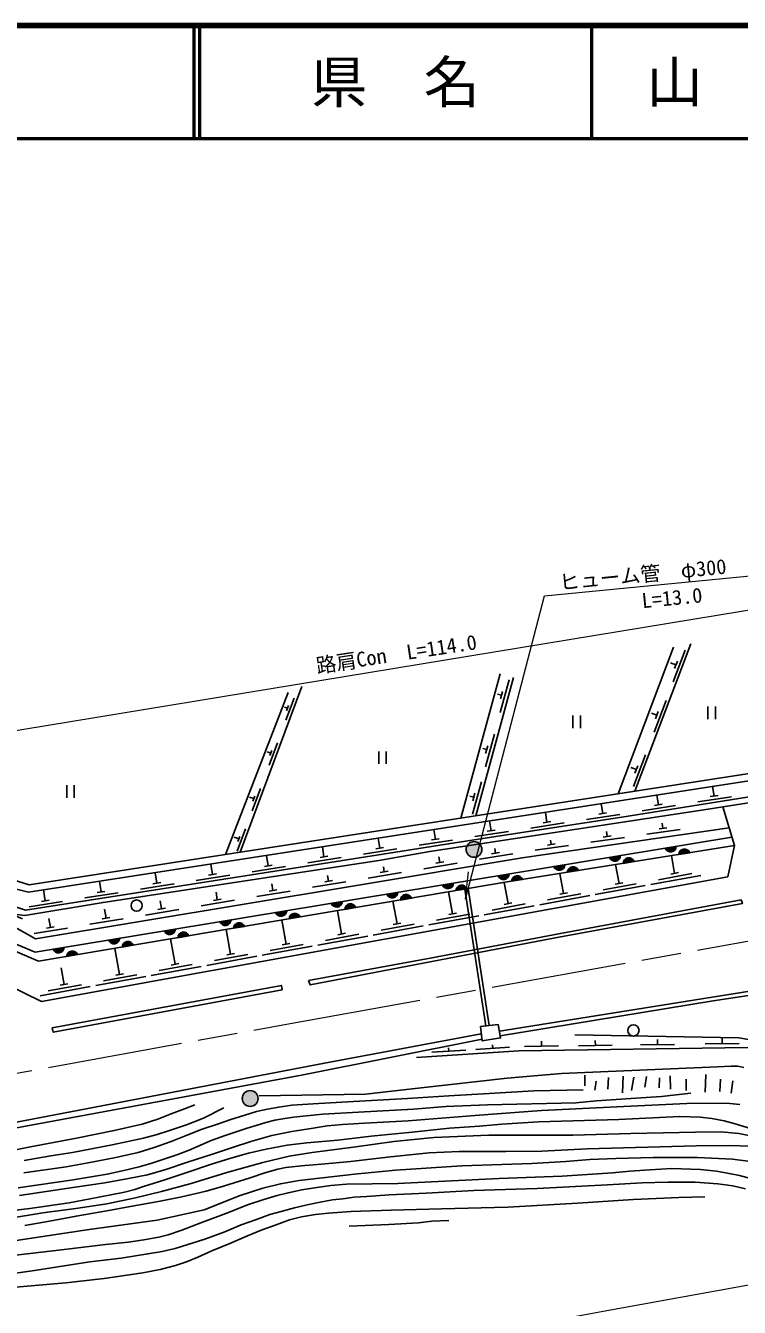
# Model space of a CAD drawing. Units: millimetres at full size, sheet at 1:1000; details may follow other scales. Extents: x 40000 to 680000, y 20000 to 380000.
# Drawn here: x 282852 to 346110, y 266338 to 380000 of the extents above; entities that cross this region are included whole.
import ezdxf
from ezdxf.enums import TextEntityAlignment as Align

# ---------------------------------------------------------------- set-up
doc = ezdxf.new("R2010")
doc.units = ezdxf.units.MM
doc.header["$LTSCALE"] = 1000
doc.linetypes.add('CHAIN', pattern=[18.5, 12, -1.5, 3.5, -1.5])
for name, color, linetype, lineweight in [('M-BGD', 7, 'Continuous', 25), ('M-BMK', 2, 'CHAIN', 13), ('M-STR-HTXT', 7, 'Continuous', 13), ('M-TTL', 2, 'Continuous', 140), ('M-TTL-LINE', 7, 'Continuous', 50)]:
    doc.layers.add(name, color=color, linetype=linetype, lineweight=lineweight)
doc.layers.add('M-TTL-TXT', color=7, linetype='Continuous')
doc.styles.add('ＭＳ ゴシック', font='')
doc.styles.get('ＭＳ ゴシック').set_extended_font_data('MS Gothic')

msp = doc.modelspace()

# ---------------------------------------------------------------- hatches: boundary and pattern name
at = {"layer": 'M-BGD'}
for points in [[(322899, 307575, 0.41421), (321962, 307255, 0.41421), (322281, 306318, 1)], [(339543, 307052, 0.82183), (340520, 307213)], [(341713, 306659, 0.82183), (340735, 306502)], [(334610, 306237, 0.82183), (335587, 306398)], [(336776, 305868, 0.82183), (335798, 305712)], [(324743, 304606, 0.82183), (325721, 304768)], [(326902, 304287, 0.82183), (325924, 304131)], [(329677, 305422, 0.82183), (330654, 305583)], [(331839, 305078, 0.82183), (330861, 304921)], [(319810, 303791, 0.82183), (320788, 303953)], [(321971, 303463, 0.82183), (320994, 303297)], [(314877, 302976, 0.82183), (315855, 303138)], [(317041, 302627, 0.82183), (316064, 302462)], [(305011, 301346, 0.82183), (305989, 301508)], [(307182, 300956, 0.82183), (306205, 300791)], [(309944, 302161, 0.82183), (310922, 302323)], [(312111, 301792, 0.82183), (311134, 301626)], [(300078, 300531, 0.82183), (301055, 300693)], [(302252, 300121, 0.82183), (301275, 299955)], [(290211, 298904, 0.82183), (291189, 299065)], [(295145, 299716, 0.82183), (296122, 299878)], [(297322, 299286, 0.82183), (296345, 299120)], [(285277, 298096, 0.82183), (286255, 298256)], [(287463, 297615, 0.82183), (286486, 297449)], [(292392, 298450, 0.82183), (291416, 298285)], [(303060, 285488, 0.41421), (302123, 285169, 0.41421), (302442, 284232, 1)]]:
    msp.add_hatch(color=256, dxfattribs=at).paths.add_polyline_path(points)

# ---------------------------------------------------------------- linework, layer by layer
for p, q in [((341802, 325191), (336859, 312107)), ((340287, 324872), (335378, 311878)), ((340244, 321816), (341304, 324622)), ((340493, 323325), (340014, 323506)), ((340369, 322998), (340617, 323653)), ((324906, 322520), (321420, 309719)), ((326091, 322197), (322749, 309924)), ((324924, 319099), (325712, 321993)), ((306128, 320858), (300555, 306491)), ((307338, 321397), (301854, 306692)), ((325028, 320625), (324676, 320721)), ((324936, 320287), (325120, 320962)), ((306067, 319466), (305799, 319566)), ((305925, 318398), (306659, 320366)), ((305981, 319237), (306153, 319696)), ((338552, 317340), (339613, 320146)), ((343326, 319612), (343326, 318494)), ((343993, 319612), (343993, 318494)), ((331360, 318819), (331360, 317701)), ((332026, 318819), (332026, 317701)), ((338802, 318849), (338323, 319030)), ((338678, 318522), (338926, 319177)), ((323611, 314280), (324400, 317175)), ((304444, 314428), (305178, 316396)), ((323624, 315468), (323808, 316144)), ((304586, 315496), (304267, 315615)), ((304501, 315266), (304672, 315725)), ((314143, 315646), (314143, 314528)), ((314809, 315646), (314809, 314528)), ((323716, 315806), (323364, 315902)), ((336733, 312525), (337794, 315332)), ((336983, 314035), (336504, 314216)), ((336859, 313707), (337107, 314362)), ((286489, 312645), (286489, 311527)), ((287155, 312645), (287155, 311527)), ((322462, 310061), (323251, 312956)), ((303077, 311449), (302704, 311588)), ((302935, 310381), (303669, 312349)), ((302991, 311219), (303162, 311679)), ((322567, 311587), (322215, 311683)), ((322475, 311250), (322659, 311925)), ((338934, 310902), (338797, 311764)), ((342438, 311154), (345401, 311624)), ((343527, 311630), (344218, 311740)), ((343872, 311685), (343738, 312529)), ((333996, 310126), (333862, 311001)), ((337500, 310370), (340463, 310840)), ((338588, 310847), (339280, 310956)), ((324112, 308609), (323979, 309472)), ((327617, 308844), (330582, 309299)), ((328708, 309315), (329400, 309421)), ((329054, 309368), (328921, 310236)), ((332559, 309602), (335524, 310057)), ((333650, 310073), (334342, 310180)), ((339341, 308811), (339272, 309284)), ((301743, 307874), (301324, 308030)), ((301601, 306806), (302335, 308774)), ((301658, 307644), (301829, 308103)), ((319170, 307841), (319033, 308707)), ((322675, 308085), (325640, 308540)), ((323766, 308556), (324458, 308662)), ((334045, 308048), (334738, 308147)), ((334392, 308098), (334329, 308533)), ((337899, 308300), (340868, 308728)), ((338994, 308761), (339687, 308861)), ((309292, 306282), (309151, 307178)), ((312796, 306531), (315759, 306999)), ((313885, 307007), (314577, 307116)), ((314231, 307062), (314092, 307942)), ((317735, 307311), (320698, 307779)), ((318824, 307787), (319516, 307896)), ((324495, 306616), (324426, 307029)), ((328001, 306873), (330970, 307301)), ((329097, 307334), (329789, 307434)), ((329443, 307384), (329385, 307782)), ((332950, 307586), (335919, 308015)), ((340520, 307213), (339543, 307052)), ((304353, 305503), (304210, 306413)), ((307857, 305752), (310821, 306220)), ((308946, 306228), (309638, 306337)), ((319220, 305727), (319910, 305844)), ((319565, 305785), (319482, 306278)), ((323066, 306071), (326024, 306570)), ((324150, 306558), (324841, 306674)), ((335587, 306398), (334610, 306237)), ((335798, 305712), (336776, 305868)), ((340368, 304826), (340082, 306398)), ((340735, 306502), (341713, 306659)), ((294475, 303950), (294328, 304884)), ((297979, 304196), (300943, 304662)), ((299069, 304671), (299760, 304780)), ((299414, 304725), (299269, 305649)), ((302918, 304972), (305882, 305440)), ((304008, 305448), (304699, 305557)), ((309704, 304128), (309617, 304647)), ((313205, 304410), (316163, 304908)), ((314289, 304896), (314980, 305013)), ((314634, 304955), (314558, 305405)), ((318136, 305240), (321094, 305739)), ((325721, 304768), (324743, 304606)), ((330654, 305583), (329677, 305422)), ((330530, 303034), (330205, 304816)), ((330861, 304921), (331839, 305078)), ((335449, 303930), (335144, 305607)), ((338262, 303833), (342689, 304639)), ((338946, 304262), (341898, 304800)), ((340024, 304763), (340712, 304889)), ((289535, 303174), (289387, 304120)), ((293040, 303421), (296003, 303886)), ((294129, 303895), (294821, 304004)), ((304772, 303308), (304673, 303898)), ((308273, 303586), (311233, 304078)), ((309359, 304070), (310049, 304185)), ((320788, 303953), (319810, 303791)), ((322072, 303480), (323943, 291338)), ((325611, 302138), (325268, 304021)), ((325924, 304131), (326902, 304287)), ((333343, 302936), (337770, 303743)), ((334027, 303366), (336979, 303904)), ((335105, 303867), (335793, 303993)), ((284250, 302344), (284942, 302453)), ((284596, 302399), (284446, 303356)), ((288100, 302645), (291064, 303110)), ((289190, 303120), (289881, 303228)), ((294907, 301667), (294785, 302400)), ((298409, 301945), (301368, 302438)), ((299494, 302430), (300185, 302545)), ((299839, 302487), (299729, 303149)), ((303341, 302766), (306301, 303258)), ((304426, 303250), (305117, 303365)), ((315855, 303138), (314877, 302976)), ((315773, 300345), (315408, 302350)), ((316064, 302462), (317041, 302627)), ((320692, 301242), (320338, 303186)), ((320994, 303297), (321971, 303463)), ((321770, 303429), (323635, 291302)), ((328424, 302040), (332851, 302847)), ((329108, 302470), (332059, 303008)), ((330186, 302971), (330874, 303097)), ((283161, 301870), (286124, 302335)), ((289975, 300847), (289841, 301651)), ((293477, 301125), (296436, 301617)), ((294562, 301610), (295252, 301725)), ((305989, 301508), (305011, 301346)), ((310922, 302323), (309944, 302161)), ((310854, 299449), (310478, 301515)), ((311134, 301626), (312111, 301792)), ((319270, 300678), (322221, 301215)), ((320348, 301179), (321036, 301304)), ((323505, 301144), (327932, 301951)), ((324189, 301574), (327140, 302111)), ((325267, 302075), (325955, 302200)), ((284697, 299969), (285388, 300084)), ((285043, 300027), (284910, 300826)), ((288544, 300305), (291504, 300797)), ((289630, 300790), (290320, 300904)), ((301055, 300693), (300078, 300531)), ((301275, 299955), (302252, 300121)), ((305935, 298553), (305547, 300679)), ((306205, 300791), (307182, 300956)), ((313667, 299352), (318094, 300158)), ((314351, 299781), (317302, 300319)), ((315429, 300283), (316117, 300408)), ((318586, 300248), (323013, 301055)), ((283612, 299485), (286571, 299977)), ((291189, 299065), (290211, 298904)), ((296122, 299878), (295145, 299716)), ((296097, 296761), (295687, 299008)), ((296345, 299120), (297322, 299286)), ((301016, 297657), (300617, 299844)), ((308748, 298456), (313175, 299262)), ((309432, 298885), (312383, 299423)), ((310509, 299387), (311198, 299512)), ((286255, 298256), (285277, 298096)), ((291178, 295865), (290767, 298175)), ((291416, 298285), (292392, 298450)), ((303829, 297560), (308256, 298366)), ((304513, 297989), (307464, 298527)), ((305590, 298490), (306279, 298616)), ((286486, 297449), (287463, 297615)), ((294675, 296197), (297626, 296735)), ((295752, 296698), (296441, 296824)), ((298910, 296664), (303337, 297470)), ((299594, 297093), (302545, 297631)), ((300671, 297594), (301360, 297720)), ((286259, 294969), (285990, 296444)), ((289072, 294871), (293499, 295678)), ((289756, 295301), (292707, 295839)), ((290833, 295802), (291522, 295928)), ((293991, 295767), (298418, 296574)), ((284153, 293975), (288580, 294782)), ((284837, 294405), (287788, 294942)), ((285914, 294906), (286603, 295031)), ((328569, 289495), (328562, 289945)), ((333352, 289563), (333345, 290013)), ((338850, 289641), (338843, 290091)), ((344582, 289722), (344576, 290172)), ((318865, 288959), (321859, 289157)), ((320362, 289058), (320342, 289357)), ((322755, 289216), (325749, 289414)), ((324252, 289315), (324232, 289614)), ((327069, 289474), (330068, 289516)), ((331852, 289542), (334851, 289584)), ((337350, 289620), (340350, 289662)), ((343082, 289701), (346082, 289743)), ((332406, 286928), (332426, 285992)), ((334524, 286715), (334441, 285681)), ((335821, 286830), (335755, 285370)), ((336757, 286748), (336560, 285583)), ((337873, 286797), (337725, 285878)), ((339039, 286682), (338989, 285796)), ((339991, 286863), (340007, 285698)), ((341387, 286567), (341387, 285567)), ((343143, 286978), (343078, 285419)), ((344453, 286588), (344390, 285472)), ((345520, 286437), (345388, 285333)), ((333424, 286403), (333292, 285599))]:
    msp.add_line(p, q, dxfattribs=at)
for points in [[(226889, 306727), (223888, 295847), (280414, 304657), (283163, 303800), (394972, 321098)], [(226276, 306896), (222873, 294867), (280569, 303782), (283115, 303150), (395146, 320482)], [(221569, 292768), (221644, 293400), (231231, 294794), (242167, 296599), (259204, 299190), (268189, 300622), (279830, 302578), (282848, 301548), (302310, 304604), (321442, 307624), (335684, 309810), (350889, 312222), (365014, 314424), (378676, 316586), (394292, 319202)], [(395330, 318741), (377539, 315801), (358087, 312816), (342958, 310467), (318672, 306778), (314154, 305958), (289718, 302255), (282790, 301097), (281833, 301200)], [(282585, 300782), (279555, 302039), (270668, 300149), (271667, 298557), (272246, 296631), (279649, 295712), (284246, 293447), (345076, 304529), (345672, 307293), (344650, 310730)], [(271014, 299598), (279574, 301360), (283718, 299006), (311642, 303650), (326847, 306212), (345206, 308860)], [(345453, 308028), (292685, 299310), (283696, 297837), (280408, 299198), (271407, 298972)], [(271746, 298293), (280232, 298636), (283987, 297026), (325715, 304097), (345672, 307293)], [(324841, 290833), (349259, 294730), (364604, 297269)], [(364710, 296689), (343782, 293535), (324919, 290405)], [(323240, 290604), (309334, 287995), (277089, 281803), (258382, 278297), (237939, 274412), (214473, 269982)], [(323303, 290128), (307313, 286935), (281897, 282241), (255379, 277136), (232640, 272832), (214552, 269564)], [(378591, 284733), (366706, 283403), (355881, 288563), (346064, 290243), (331518, 290509)], [(374600, 275353), (373995, 276538), (373331, 277522), (372287, 278754), (371078, 279667), (369701, 280499), (364731, 283334), (362678, 284426), (360092, 285553), (355787, 286915), (349901, 288696), (346875, 289385), (326563, 289097), (317506, 288499)], [(346515, 287623), (345975, 287718), (345383, 287718), (344177, 287655), (330357, 287079), (325517, 286655), (317644, 285786), (312978, 285256), (303535, 285085)], [(282188, 276950), (287061, 277661), (290065, 278161), (291552, 278477), (292908, 278806), (293948, 279095), (295003, 279438), (296240, 279872), (297358, 280280), (299310, 281124), (300534, 281571), (301613, 281940), (302495, 282229), (303274, 282454), (304131, 282718), (304934, 282928), (305657, 283060), (306592, 283204), (307737, 283336), (309198, 283467), (312359, 283639), (317219, 283916), (320103, 284140), (323789, 284311), (331630, 284486), (333437, 284651), (336494, 284872), (339204, 285038), (341819, 285333)], [(282700, 278261), (286457, 278803), (288388, 279164), (290842, 279615), (292813, 280086), (294257, 280501), (295737, 281060), (297075, 281566), (298500, 282143), (299854, 282594), (301029, 282993), (302274, 283389), (303324, 283697), (304298, 283913), (305291, 284094), (306446, 284274), (308343, 284401), (311901, 284600), (316705, 284871), (320368, 285105), (323438, 285286), (327899, 285539), (332262, 285633)], [(268599, 278119), (270834, 278344), (272541, 278496), (274231, 278706), (276512, 279026), (277528, 279273), (278385, 279527), (279343, 279730), (280948, 280093), (283293, 280576), (287356, 281338), (290708, 282018), (293188, 282597), (294579, 283033), (295747, 283500), (296926, 283958), (297860, 284303)], [(346156, 284326), (344985, 284437), (341441, 284414), (335261, 284128), (328584, 283783), (322676, 283348), (316768, 282891), (312889, 282679), (310940, 282568), (309589, 282423), (308330, 282233), (306457, 281921), (304675, 281576), (302813, 281041), (301186, 280529), (299402, 279915), (297183, 279202), (295266, 278578), (293638, 278099), (291956, 277753), (289859, 277396), (287230, 276995), (282303, 276259)], [(347086, 282202), (345732, 282615), (344753, 282883), (343668, 283090), (342651, 283204), (340839, 283251), (335416, 283011), (328312, 282780), (325049, 282592), (323083, 282411), (320430, 282230), (317113, 281880), (313483, 281530), (310528, 281168), (307777, 280914), (306028, 280709), (304159, 280359), (302604, 279998), (301025, 279564), (299336, 279045), (297130, 278311), (295199, 277647), (293306, 277044), (292531, 276802), (291615, 276561), (290409, 276308), (288565, 275959), (286695, 275620), (283233, 275101), (280013, 274715)], [(282711, 279348), (285091, 279768), (286996, 280080), (290529, 280759), (293307, 281329), (294501, 281673), (295599, 282028), (297097, 282535), (298614, 283127), (300412, 284020)], [(348139, 281342), (346074, 281744), (344454, 281890), (342223, 281883), (336481, 281745), (331351, 281603), (323909, 281617), (319037, 281389), (315481, 281046), (312109, 280574), (308236, 280059), (306220, 279745), (303879, 279189), (300678, 278304), (297515, 277329), (294888, 276599), (292581, 276049), (290041, 275510), (287311, 275100), (284385, 274714), (281335, 274228)], [(276683, 271462), (288482, 273231), (294495, 274084), (298683, 274976), (301865, 276256), (303882, 276915), (305433, 277302), (307100, 277574), (311991, 278157), (315639, 278506), (321498, 278895), (327709, 279102), (330726, 279280), (332872, 279446), (335172, 279548), (338470, 279638), (342414, 279622), (345513, 279477), (347086, 279285)], [(282774, 273589), (284961, 273978), (287325, 274434), (290060, 274906), (292297, 275303), (294771, 275759), (296687, 276147), (298840, 276645), (300376, 277075), (302758, 277836), (304040, 278257), (305190, 278579), (305907, 278731), (306734, 278824), (307611, 278908), (309064, 279043), (311639, 279263), (315193, 279676), (318628, 280048), (321271, 280157), (325427, 280150), (328616, 280200), (332616, 280398), (342272, 280668), (345271, 280678), (347005, 280630)], [(281204, 270890), (286041, 271449), (289929, 271908), (291964, 272129), (293338, 272332), (294643, 272552), (295474, 272756), (296698, 273180), (298394, 273824), (300821, 274742), (302517, 275419), (303975, 275894), (305133, 276252), (306116, 276506), (307338, 276761), (308660, 276981), (309915, 277150), (311289, 277269), (315839, 277322), (319994, 277525), (324831, 277763), (330415, 277967), (334862, 278255), (336405, 278425), (338169, 278543), (340136, 278662), (342667, 278577), (344075, 278408), (345194, 278221), (346110, 278018), (347229, 277730)], [(280718, 269184), (283640, 269620), (285702, 269925), (288553, 270362), (291312, 270710), (293683, 271074), (294947, 271292), (296094, 271568), (297227, 271916), (298725, 272396), (300497, 273050), (301953, 273647), (303304, 274141), (304509, 274562), (305497, 274852), (306676, 275158), (307809, 275434), (308971, 275680), (310060, 275869), (310961, 275971), (311979, 276101), (313098, 276174), (315075, 276305), (318345, 276465), (322575, 276697), (328198, 276886), (334433, 277206), (337500, 277367), (339780, 277454), (342193, 277439), (344214, 277294), (345536, 277105), (346654, 276858)], [(281637, 268098), (286421, 268510), (289800, 268893), (291020, 269064), (293249, 269404), (294781, 269688), (296145, 270044), (297110, 270384), (298103, 270781), (299368, 271350), (300957, 272016), (302520, 272670), (303740, 273194), (305045, 273648), (306240, 274105), (307304, 274360), (308553, 274573), (309702, 274686), (311676, 274842), (315240, 274956), (319697, 275084), (325588, 275212), (331778, 275566), (336733, 275907), (340751, 276078), (343049, 276149)], [(311530, 273532), (315046, 273686), (317663, 273840), (318861, 273970), (320364, 274041)]]:
    msp.add_lwpolyline(points, dxfattribs=at)
for points in [[(307926, 295330), (308058, 294937), (321016, 297418), (330122, 299153), (346388, 302149), (346270, 302467), (330250, 299496), (318704, 297316)], [(285216, 291118), (285293, 290731), (305590, 294509), (305517, 294885)], [(323155, 291246), (323325, 289961), (324950, 290236), (324731, 291430)]]:
    msp.add_lwpolyline(points, close=True, dxfattribs=at)
for centre, radius in [((322590, 306947), 700), ((292691, 301970), 500), ((336724, 290899), 500), ((302751, 284860), 700)]:
    msp.add_circle(centre, radius, dxfattribs=at)
for centre, start, end in [((340016, 307229), 200.55269, 358.21088), ((341240, 306484), 20.26862, 177.92681), ((335083, 306414), 200.55269, 358.21088), ((336303, 305693), 20.26862, 177.92681), ((325216, 304784), 200.55269, 358.21088), ((326428, 304112), 20.26862, 177.92681), ((330149, 305599), 200.55269, 358.21088), ((331366, 304903), 20.26862, 177.92681), ((320283, 303969), 200.55269, 358.21088), ((321499, 303283), 20.78909, 178.44728), ((315350, 303154), 200.55269, 358.21088), ((316569, 302448), 20.78909, 178.44728), ((305484, 301524), 200.55269, 358.21088), ((306709, 300777), 20.78909, 178.44728), ((310417, 302339), 200.55269, 358.21088), ((311639, 301613), 20.78909, 178.44728), ((300551, 300708), 200.55269, 358.21088), ((301780, 299942), 20.78909, 178.44728), ((290684, 299081), 200.47488, 358.13307), ((295618, 299893), 200.55269, 358.21088), ((296850, 299106), 20.78909, 178.44728), ((285750, 298273), 200.47488, 358.13307), ((286991, 297436), 20.78909, 178.44728), ((291920, 298271), 20.78909, 178.44728)]:
    msp.add_arc(centre, 505, start, end, dxfattribs=at)
at = {"layer": 'M-BMK'}
msp.add_lwpolyline([(73581, 298123), (97047, 288392), (116975, 280252), (126797, 276506), (134282, 273902), (145524, 270379), (151724, 269203), (157068, 268671), (163387, 268442), (165151, 268516), (167814, 268628), (182681, 269865), (209543, 274067), (266664, 284327), (305987, 291442), (351906, 299739), (364867, 302212), (386725, 304965), (401818, 306572)], dxfattribs=at)
at = {"layer": 'M-STR-HTXT'}
for p, q in [((275529, 316424), (392405, 335662)), ((321823, 302530), (322107, 304968))]:
    msp.add_line(p, q, dxfattribs=at)
for points in [[(321823, 302530), (328852, 329432), (354065, 331895)], [(176727, 238447), (183006, 238906), (191760, 240169), (204813, 242581), (223755, 245939), (244728, 249818), (266252, 253626), (283172, 256774), (315914, 262620), (334376, 266058), (353636, 269554), (363889, 271469), (373767, 273167), (383716, 274518), (392105, 275546)]]:
    msp.add_lwpolyline(points, dxfattribs=at)
at = {"layer": 'M-TTL'}
msp.add_line((680000, 380000), (40000, 380000), dxfattribs=at)
at = {"layer": 'M-TTL-LINE'}
for p, q in [((297750, 380000), (297750, 370000)), ((298250, 380000), (298250, 370000)), ((333000, 380000), (333000, 370000)), ((40000, 370000), (680000, 370000))]:
    msp.add_line(p, q, dxfattribs=at)

# ---------------------------------------------------------------- texts
at = {"layer": 'M-STR-HTXT', "style": 'ＭＳ ゴシック'}
for s, rotation, p in [('ヒューム管\u3000φ300', 5.581, (330263, 329569)), ('L=13.0', 5.581, (337561, 327944)), ('路肩Con\u3000L=114.0', 8.588, (308755, 322166))]:
    msp.add_text(s, height=1320, rotation=rotation, dxfattribs=at).set_placement(p, align=Align.BOTTOM_LEFT)
at = {"layer": 'M-TTL-TXT', "style": 'ＭＳ ゴシック'}
for s, p in [('県\u3000名', (315625, 375000)), ('山\u3000口\u3000県', (350375, 375000))]:
    msp.add_text(s, height=3666, dxfattribs=at).set_placement(p, align=Align.MIDDLE_CENTER)

doc.saveas('drawing.dxf')
